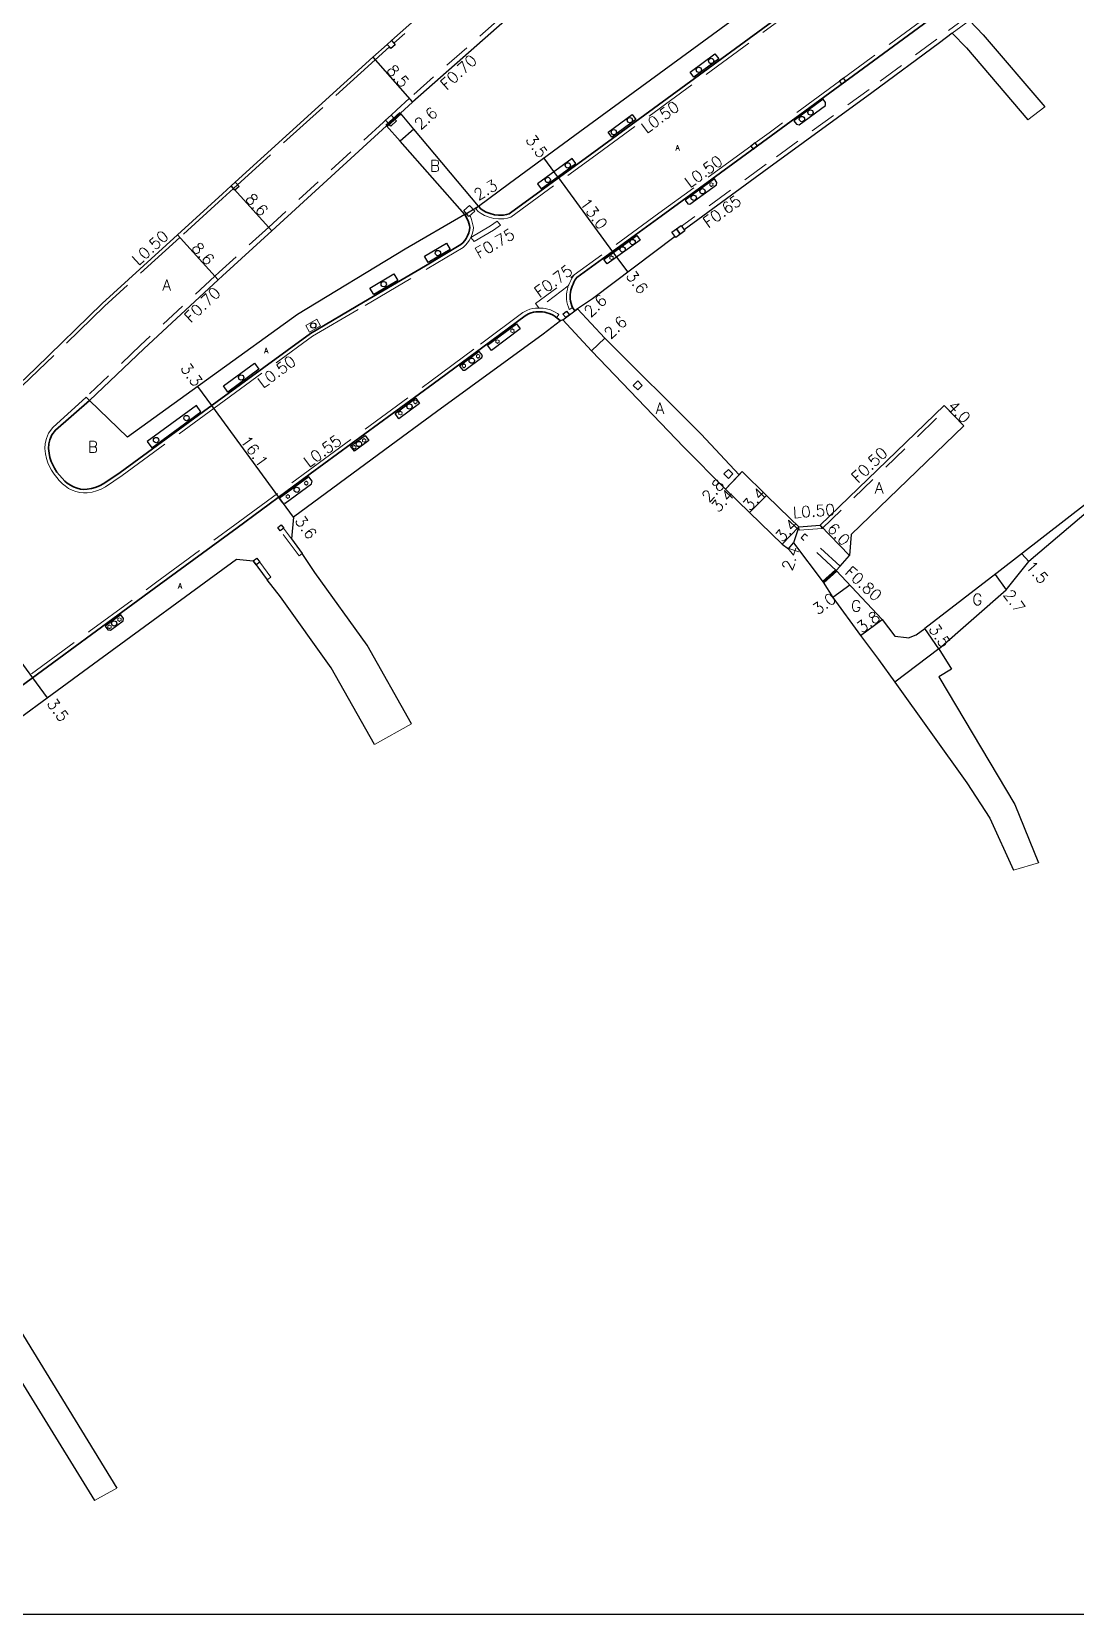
# Model space of a CAD drawing. Header units: metres. Extents: x -9600 to -8800, y -112200 to -111600.
# Drawn here: x -9109.8 to -8962, y -112200 to -111975.7 of the extents above; entities that cross this region are included whole.
import ezdxf

# ---------------------------------------------------------------- set-up
doc = ezdxf.new("R2010")
doc.units = ezdxf.units.M
doc.header["$LTSCALE"] = 2.5
doc.linetypes.add('22320', pattern=[2.5, 1.5, -1])
doc.linetypes.add('22330', pattern=[4, 3, -1])
doc.layers.get('0').update_dxf_attribs({"color": 150, "lineweight": 50})
for name, color, linetype, lineweight in [('2101000', 177, 'Continuous', 30), ('2101001', 1, 'Continuous', 30), ('2102000', 191, 'Continuous', 30), ('2102001', 191, 'Continuous', 9), ('2213000', 6, 'Continuous', 9), ('2232000', 4, '22320', 9), ('2233000', 62, '22330', 9), ('2236000', 3, 'Continuous', 15), ('2239000', 3, 'Continuous', 15), ('9107000', 111, 'Continuous', 35), ('9201100', 215, 'Continuous', 30), ('9202200', 155, 'Continuous', 60), ('9203500', 155, 'Continuous', 30)]:
    doc.layers.add(name, color=color, linetype=linetype, lineweight=lineweight)
for name, color, linetype in [('2235000', 7, 'Continuous'), ('2236100', 96, 'Continuous'), ('2238000', 11, 'Continuous'), ('9201500', 222, 'Continuous'), ('9202100', 82, 'Continuous'), ('999', 7, 'Continuous')]:
    doc.layers.add(name, color=color, linetype=linetype)
doc.styles.add('Dm_Anotation', font='txt.shx', dxfattribs={"bigfont": 'pscdm.shx'})

# ---------------------------------------------------------------- blocks, each defined once
blk = doc.blocks.new('223800')
at = {"color": 0, "linetype": 'Continuous'}
blk.add_circle((0, 0), 0.75, dxfattribs=at)
blk = doc.blocks.new('223900')
blk.add_lwpolyline([(-0.22, -0.37), (-0.44, -0.3), (-0.47, -0.27), (-0.48, -0.24), (-0.44, 0.01), (-0.48, 0.23), (-0.47, 0.27), (-0.45, 0.29), (-0.21, 0.38), (-0.04, 0.53), (0, 0.54), (0.03, 0.53), (0.22, 0.37), (0.44, 0.3), (0.47, 0.27), (0.48, 0.24), (0.44, -0.01), (0.48, -0.23), (0.47, -0.27), (0.45, -0.29), (0.21, -0.38), (0.04, -0.53), (0, -0.54), (-0.03, -0.53)], close=True)

msp = doc.modelspace()

# ---------------------------------------------------------------- linework, layer by layer
at = {"layer": '2101000'}
for points in [[(-8939.49, -111876.37), (-8939.57, -111876.46), (-8948.95, -111886.15), (-8958.77, -111895.44), (-8966.37, -111902.62), (-8988.76, -111924.06), (-9007.57, -111942.18), (-9013.16, -111947.13), (-9033.68, -111966.1), (-9055.86, -111985.7), (-9057.6, -111987.29)], [(-9046.51, -112000.47), (-9042.16, -111997.19), (-9032.16, -111989.85), (-8993.37, -111961.43), (-8927.34, -111912.89), (-8913.97, -111903.23)], [(-9049.82, -111968.94), (-9058.86, -111976.99), (-9059.46, -111977.52), (-9061.51, -111979.35), (-9080.98, -111997.04), (-9081.57, -111997.58), (-9082.79, -111998.7)], [(-8979.43, -111975.94), (-8981.23, -111977.28), (-8990.83, -111984.41), (-9005.41, -111995.03), (-9017.4, -112003.8), (-9017.3, -112003.93), (-9018.6, -112004.88), (-9018.7, -112004.75), (-9030.4, -112013.58), (-9032.49, -112015.02)], [(-9046.51, -112000.47), (-9055.67, -111989.53), (-9057.6, -111987.29)], [(-9059.54, -111989.06), (-9075.78, -112003.94), (-9082.79, -112010.33)], [(-9048.48, -112001.65), (-9057.63, -111991.23), (-9059.54, -111989.06)], [(-9082.79, -111998.7), (-9089.18, -112004.52), (-9099.85, -112014.25)], [(-9048.48, -112001.65), (-9056.9, -112006.56), (-9072.19, -112015.8), (-9096.22, -112033.2)], [(-9082.79, -112010.33), (-9083.39, -112010.88), (-9093.92, -112020.65)], [(-9099.85, -112014.25), (-9109.23, -112023.39), (-9113.77, -112027.74)], [(-9032.49, -112015.02), (-9028.63, -112019.16), (-9015.02, -112032.76), (-9009.61, -112038.5), (-9009.2, -112038.06), (-9005.76, -112041.45), (-9002.37, -112044.71), (-9001.15, -112045.88)], [(-9034.59, -112016.56), (-9034.92, -112016.68), (-9037.39, -112018.59), (-9052.46, -112029.61), (-9059.8, -112034.97), (-9072.72, -112044.54), (-9073.02, -112047.61), (-9071.5, -112049.67)], [(-9034.59, -112016.56), (-9030.53, -112020.93), (-9017.45, -112034.62), (-9011.54, -112040.53), (-9008.13, -112043.88), (-9003.51, -112048.33), (-9002.62, -112049.01), (-9001.91, -112048.15), (-8997.71, -112053.72), (-8996.33, -112055.92), (-8992.41, -112061.29), (-8989.9, -112064.7), (-8987.55, -112067.88)], [(-9093.92, -112020.65), (-9101.61, -112028)], [(-9096.22, -112033.2), (-9101.61, -112028)], [(-8998.16, -112045.65), (-8980.57, -112028.69)], [(-8993.77, -112046.98), (-8977.79, -112031.57)], [(-8957.26, -112040.13), (-8972.65, -112052.07), (-8983.3, -112060.29)], [(-9001.15, -112045.88), (-8998.16, -112045.65)], [(-8993.77, -112046.98), (-8993.99, -112049.97)], [(-9147.36, -112099.17), (-9146.84, -112098.88), (-9133.65, -112089.17), (-9117.98, -112077.7), (-9101.06, -112065.32), (-9080.79, -112050.48), (-9078.44, -112050.72), (-9076.47, -112053.41)], [(-8995.86, -112052.06), (-8995.32, -112051.46), (-8993.99, -112049.97)], [(-8995.86, -112052.06), (-8989.36, -112059.03), (-8987.55, -112061.38), (-8985.92, -112061.57), (-8985.62, -112061.6), (-8984.53, -112061.18), (-8983.3, -112060.29)]]:
    msp.add_lwpolyline(points, dxfattribs=at)
at = {"layer": '2101000', "flags": 128}
for points in [[(-8956.73, -112040.73), (-8968.6, -112050.82)], [(-8981.33, -112063.18), (-8971.79, -112054.81), (-8968.6, -112050.82)]]:
    msp.add_lwpolyline(points, dxfattribs=at)
at = {"layer": '2101001'}
for points in [[(-8980.57, -112028.69), (-8980.19, -112029.09), (-8977.79, -112031.57)], [(-8981.33, -112063.18), (-8987.55, -112067.88)]]:
    msp.add_lwpolyline(points, dxfattribs=at)
at = {"layer": '2102000'}
for points in [[(-8977, -111974.15), (-8975.07, -111976.16), (-8966.34, -111986.37)], [(-8979.43, -111975.94), (-8977.44, -111978.01), (-8968.71, -111988.22)], [(-9056.02, -112073.79), (-9062.32, -112062.66), (-9069.69, -112052.35), (-9071.5, -112049.67)], [(-9061.25, -112076.74), (-9067.38, -112065.89), (-9074.59, -112055.81), (-9076.47, -112053.41)], [(-8981.33, -112063.18), (-8979.55, -112066.08), (-8981.32, -112067.14), (-8970.56, -112085.26), (-8967.22, -112093.5)], [(-8987.55, -112067.88), (-8977.39, -112082.17), (-8974.13, -112087.16), (-8970.74, -112094.52)], [(-9126.93, -112134.55), (-9097.74, -112182.12)], [(-9126.2, -112142.82), (-9100.93, -112183.87)]]:
    msp.add_lwpolyline(points, dxfattribs=at)
at = {"layer": '2102001'}
for points in [[(-8966.34, -111986.37), (-8968.71, -111988.22)], [(-9056.02, -112073.79), (-9061.25, -112076.74)], [(-8970.74, -112094.52), (-8967.22, -112093.5)], [(-9100.93, -112183.87), (-9097.74, -112182.12)]]:
    msp.add_lwpolyline(points, dxfattribs=at)
at = {"layer": '2213000'}
for points in [[(-9046.51, -112000.47), (-9046.2, -112000.82), (-9045.87, -112001.06), (-9045.45, -112001.31), (-9044.87, -112001.51), (-9044.27, -112001.67), (-9043.68, -112001.74), (-9042.98, -112001.72), (-9042.56, -112001.65), (-9042.21, -112001.52), (-9042.01, -112001.38), (-9030.74, -111993.17), (-8991.5, -111964.4)], [(-8975.51, -111968.76), (-8990.59, -111979.84), (-9005.06, -111990.48), (-9020.66, -112001.88), (-9032.59, -112010.56), (-9032.87, -112010.94), (-9033.01, -112011.2), (-9033.14, -112011.48), (-9033.27, -112011.77), (-9033.36, -112012.06), (-9033.44, -112012.35), (-9033.5, -112012.69), (-9033.53, -112012.97), (-9033.54, -112013.25), (-9033.53, -112013.58), (-9033.49, -112013.93), (-9033.42, -112014.24), (-9033.31, -112014.56), (-9033.2, -112014.8), (-9032.89, -112015.28), (-9032.49, -112015.02)], [(-9101.61, -112028), (-9106.46, -112032.19), (-9106.97, -112032.86), (-9107.25, -112033.54), (-9107.39, -112034.14), (-9107.42, -112034.78), (-9107.33, -112035.45), (-9107.22, -112036.06), (-9107.04, -112036.62), (-9106.78, -112037.2), (-9106.57, -112037.59), (-9106.23, -112038.12), (-9105.87, -112038.59), (-9105.52, -112039), (-9105.11, -112039.43), (-9104.79, -112039.69), (-9104.32, -112040), (-9103.88, -112040.23), (-9103.39, -112040.41), (-9102.92, -112040.53), (-9102.47, -112040.58), (-9101.97, -112040.56), (-9101.33, -112040.48), (-9100.81, -112040.33), (-9100.2, -112040.07), (-9099.6, -112039.76), (-9097.29, -112038.2), (-9083.55, -112028.15), (-9070.33, -112018.47), (-9062.81, -112014.07), (-9054.06, -112008.91), (-9049.02, -112005.9), (-9048.74, -112005.63), (-9048.49, -112005.33), (-9048.3, -112005.05), (-9048.07, -112004.64), (-9047.91, -112004.24), (-9047.81, -112003.82), (-9047.78, -112003.49), (-9047.82, -112003.18), (-9048, -112002.51), (-9048.48, -112001.65)], [(-9034.92, -112016.68), (-9035.67, -112016.1), (-9035.94, -112015.91), (-9036.16, -112015.8), (-9036.51, -112015.64), (-9036.85, -112015.55), (-9037.16, -112015.49), (-9037.46, -112015.44), (-9037.77, -112015.42), (-9038.09, -112015.42), (-9038.43, -112015.43), (-9038.75, -112015.47), (-9039.09, -112015.57), (-9039.47, -112015.72), (-9039.94, -112015.98), (-9045.93, -112020.43), (-9052.93, -112025.61), (-9070.35, -112038.39), (-9080.73, -112046.02), (-9091.76, -112054.12), (-9101.33, -112061.15), (-9117.58, -112073.07)]]:
    msp.add_lwpolyline(points, dxfattribs=at)
at = {"layer": '2232000'}
for points in [[(-8939.49, -111876.37), (-8939.99, -111875.89), (-8940.07, -111875.97), (-8949.44, -111885.65), (-8959.25, -111894.93), (-8966.85, -111902.11), (-8989.24, -111923.55), (-9008.05, -111941.67), (-9013.63, -111946.62), (-9034.15, -111965.58), (-9056.33, -111985.18), (-9058.08, -111986.78)], [(-8919.57, -111929.4), (-8918.67, -111930.63), (-8950.24, -111953.7), (-8966.9, -111965.9), (-8981.62, -111976.76), (-8991.21, -111983.9), (-9005.79, -111994.51), (-9017.78, -112003.28)], [(-8979.43, -111975.94), (-8977, -111974.15)], [(-9060.01, -111988.55), (-9076.25, -112003.42), (-9083.26, -112009.81)], [(-9059.71, -111988.28), (-9060.01, -111988.55)], [(-9058.08, -111986.78), (-9058.9, -111987.54)], [(-9058.43, -111988.05), (-9057.6, -111987.29)], [(-9059.54, -111989.06), (-9059.24, -111988.79)], [(-9083.26, -112009.81), (-9083.86, -112010.36), (-9094.4, -112020.15)], [(-9094.4, -112020.15), (-9102.09, -112027.5)], [(-9102.09, -112027.5), (-9101.95, -112027.64), (-9101.61, -112028)], [(-8997.86, -112046.13), (-8980.19, -112029.09)], [(-9071.95, -112050), (-9074.59, -112046.44)], [(-9074.14, -112046.1), (-9073.02, -112047.61)], [(-9000.31, -112046.87), (-9000.85, -112047.45)], [(-8995.32, -112051.46), (-9000.31, -112046.87)], [(-8998.16, -112045.65), (-8997.86, -112046.13)], [(-8995.86, -112052.06), (-9000.85, -112047.45)], [(-9075.94, -112053.01), (-9077.5, -112050.88)], [(-9071.5, -112049.67), (-9071.95, -112050)], [(-9075.94, -112053.01), (-9076.47, -112053.41)]]:
    msp.add_lwpolyline(points, dxfattribs=at)
for points in [[(-9047.13, -112005.46), (-9044.41, -112003.86), (-9043.44, -112003.16), (-9043.88, -112002.56), (-9044.81, -112003.24), (-9047.6, -112004.87)], [(-9032.96, -112010.18), (-9033.31, -112010.66), (-9033.47, -112010.96), (-9033.62, -112011.26), (-9033.76, -112011.59), (-9033.81, -112011.76), (-9038.01, -112014.85), (-9038.48, -112014.24)]]:
    msp.add_lwpolyline(points, close=True, dxfattribs=at)
at = {"layer": '2233000'}
for points in [[(-9046.51, -112000.47), (-9046.91, -112000.81), (-9046.56, -112001.2), (-9046.16, -112001.5), (-9045.67, -112001.78), (-9045.03, -112002.01), (-9044.37, -112002.19), (-9043.7, -112002.26), (-9042.93, -112002.24), (-9042.43, -112002.16), (-9041.96, -112001.99), (-9030.44, -111993.59), (-8991.19, -111964.82)], [(-9049.49, -111969.32), (-9058.53, -111977.36)], [(-8982.33, -111973.11), (-8990.9, -111979.42), (-8994.83, -111982.3)], [(-9059.13, -111977.89), (-9061.18, -111979.72), (-9081.23, -111997.95), (-9082.79, -111999.37)], [(-8995.41, -111982.73), (-9005.37, -111990.05), (-9007.35, -111991.49)], [(-9007.95, -111991.93), (-9020.97, -112001.46), (-9032.96, -112010.18)], [(-9082.79, -111999.37), (-9088.85, -112004.89), (-9099.51, -112014.61)], [(-9102.09, -112027.5), (-9106.82, -112031.83), (-9107.42, -112032.6), (-9107.73, -112033.38), (-9107.9, -112034.06), (-9107.93, -112034.8), (-9107.84, -112035.53), (-9107.72, -112036.19), (-9107.52, -112036.8), (-9107.24, -112037.42), (-9107.01, -112037.86), (-9106.64, -112038.41), (-9106.27, -112038.91), (-9105.9, -112039.34), (-9105.46, -112039.8), (-9105.09, -112040.1), (-9104.58, -112040.44), (-9104.09, -112040.7), (-9103.54, -112040.9), (-9103.01, -112041.04), (-9102.49, -112041.09), (-9101.94, -112041.07), (-9101.23, -112040.98), (-9100.64, -112040.81), (-9099.98, -112040.53), (-9099.34, -112040.2), (-9097, -112038.62), (-9083.25, -112028.56), (-9070.05, -112018.89), (-9062.56, -112014.51), (-9053.8, -112009.34), (-9048.71, -112006.31), (-9048.36, -112005.98), (-9048.08, -112005.64), (-9047.86, -112005.31), (-9047.61, -112004.87), (-9047.42, -112004.4), (-9047.3, -112003.9), (-9047.26, -112003.48), (-9047.32, -112003.08), (-9047.51, -112002.36), (-9047.73, -112001.76)], [(-9033.81, -112011.76), (-9033.86, -112011.91), (-9033.95, -112012.23), (-9034.02, -112012.61), (-9034.05, -112012.94), (-9034.06, -112013.25), (-9034.05, -112013.62), (-9034, -112014.01), (-9033.93, -112014.38), (-9033.8, -112014.75), (-9033.67, -112015.04), (-9033.65, -112015.07), (-9033.2, -112014.8)], [(-9117.89, -112072.64), (-9101.65, -112060.72), (-9092.07, -112053.69), (-9081.05, -112045.59), (-9070.66, -112037.96), (-9053.24, -112025.18), (-9046.24, -112020), (-9040.23, -112015.53), (-9039.7, -112015.24), (-9039.26, -112015.06), (-9038.86, -112014.95), (-9038.48, -112014.89), (-9038.1, -112014.88), (-9037.75, -112014.88), (-9037.39, -112014.91), (-9037.07, -112014.97), (-9036.73, -112015.03), (-9036.33, -112015.13), (-9035.94, -112015.31), (-9035.66, -112015.45), (-9035.36, -112015.67), (-9035.16, -112015.81), (-9035.47, -112016.25)], [(-9099.51, -112014.61), (-9108.88, -112023.75), (-9113.43, -112028.1)], [(-9001.15, -112045.88), (-9001.11, -112046.38)], [(-9001.11, -112046.38), (-8997.86, -112046.13)]]:
    msp.add_lwpolyline(points, dxfattribs=at)
at = {"layer": '2235000'}
for points in [[(-9059.46, -111977.52), (-9058.86, -111976.99), (-9058.53, -111977.36), (-9058.33, -111977.59), (-9058.93, -111978.12), (-9059.13, -111977.89)], [(-8994.51, -111982.72), (-8994.83, -111982.3), (-8995.41, -111982.73), (-8995.1, -111983.15)], [(-9058.97, -111989.09), (-9059.24, -111988.79), (-9059.71, -111988.28), (-9058.9, -111987.54), (-9058.43, -111988.05), (-9058.16, -111988.35)], [(-9007.04, -111991.92), (-9007.35, -111991.49), (-9007.95, -111991.93), (-9007.64, -111992.36)], [(-9081.03, -111998.17), (-9081.57, -111997.58), (-9080.98, -111997.04), (-9080.44, -111997.64)], [(-9047.89, -112001.89), (-9048.61, -112001.07), (-9047.79, -112000.34), (-9047.06, -112001.17)], [(-9017.95, -112004.4), (-9018.6, -112004.88), (-9019.13, -112004.15), (-9018.48, -112003.68)], [(-9017.3, -112003.93), (-9017.95, -112004.4), (-9018.48, -112003.68), (-9017.83, -112003.2)], [(-9034.18, -112016.24), (-9034.57, -112015.76), (-9034.06, -112015.34), (-9033.66, -112015.83)], [(-9023.98, -112026.49), (-9024.62, -112025.86), (-9023.98, -112025.22), (-9023.35, -112025.86)], [(-9011.13, -112039.02), (-9011.77, -112038.39), (-9011.13, -112037.75), (-9010.49, -112038.39)], [(-9074.47, -112045.62), (-9074.12, -112046.09), (-9074.61, -112046.45), (-9074.95, -112045.98)], [(-9077.91, -112050.33), (-9077.5, -112050.88), (-9078.04, -112051.27), (-9078.44, -112050.72)]]:
    msp.add_lwpolyline(points, close=True, dxfattribs=at)
at = {"layer": '2236000'}
msp.add_lwpolyline([(-9070.98, -112017.38), (-9069.43, -112016.47), (-9068.89, -112017.39), (-9070.45, -112018.3)], close=True, dxfattribs=at)
at = {"layer": '2236100'}
for points in [[(-9016.55, -111981.45), (-9013.04, -111978.87), (-9012.51, -111979.59), (-9016.02, -111982.16)], [(-9001.51, -111988.81), (-9001.11, -111988.94), (-8997.39, -111986.2), (-8997.37, -111985.78), (-8997.72, -111985.3), (-9001.86, -111988.34)], [(-9024.23, -111988.18), (-9027.66, -111990.69), (-9028.19, -111989.98), (-9024.75, -111987.46)], [(-9033.27, -111993.7), (-9038.18, -111997.27), (-9037.66, -111997.99), (-9032.75, -111994.42)], [(-9013.13, -111996.59), (-9017.27, -111999.62), (-9016.9, -112000.12), (-9016.59, -112000.17), (-9012.81, -111997.41), (-9012.76, -111997.1)], [(-9050.53, -112006.59), (-9053.66, -112008.43), (-9054.2, -112007.51), (-9051.08, -112005.67)], [(-9024.12, -112004.61), (-9023.63, -112005.25), (-9028.3, -112008.64), (-9028.77, -112008)], [(-9057.96, -112010.97), (-9061.36, -112012.97), (-9061.9, -112012.06), (-9058.5, -112010.05)], [(-9041.14, -112017.12), (-9040.61, -112017.85), (-9044.71, -112020.9), (-9045.24, -112020.16)], [(-9049.2, -112023.1), (-9048.75, -112023.7), (-9048.46, -112023.68), (-9046.07, -112021.91), (-9045.97, -112021.63), (-9046.42, -112021.03)], [(-9077.63, -112023.56), (-9082.03, -112026.79), (-9082.66, -112025.93), (-9078.26, -112022.7)], [(-9092.82, -112034.68), (-9085.86, -112029.58), (-9086.47, -112028.71), (-9093.45, -112033.82)], [(-9055.41, -112027.67), (-9054.87, -112028.41), (-9057.81, -112030.57), (-9058.35, -112029.83)], [(-9062.58, -112032.94), (-9062.05, -112033.67), (-9064.11, -112035.18), (-9064.65, -112034.45)], [(-9074.76, -112041.87), (-9074.3, -112042.48), (-9073.92, -112042.54), (-9070.18, -112039.78), (-9070.11, -112039.4), (-9070.56, -112038.79)], [(-9099.4, -112059.97), (-9099.02, -112060.49), (-9098.64, -112060.54), (-9096.86, -112059.23), (-9096.8, -112058.86), (-9097.18, -112058.34)]]:
    msp.add_lwpolyline(points, close=True, dxfattribs=at)
at = {"layer": '9107000'}
for points in [[(-9046.51, -112000.47), (-9046.2, -112000.82), (-9045.87, -112001.06), (-9045.45, -112001.31), (-9044.87, -112001.51), (-9044.27, -112001.67), (-9043.68, -112001.74), (-9042.98, -112001.72), (-9042.56, -112001.65), (-9042.21, -112001.52), (-9042.01, -112001.38), (-9030.74, -111993.17), (-8991.5, -111964.4)], [(-9032.49, -112015.02), (-9032.89, -112015.28), (-9033.2, -112014.8), (-9033.31, -112014.56), (-9033.42, -112014.24), (-9033.49, -112013.93), (-9033.53, -112013.58), (-9033.54, -112013.25), (-9033.53, -112012.97), (-9033.5, -112012.69), (-9033.44, -112012.35), (-9033.36, -112012.06), (-9033.27, -112011.77), (-9033.14, -112011.48), (-9033.01, -112011.2), (-9032.87, -112010.94), (-9032.59, -112010.56), (-9020.66, -112001.88), (-9005.06, -111990.48), (-8990.59, -111979.84), (-8975.51, -111968.76)], [(-9101.61, -112028), (-9106.46, -112032.19), (-9106.97, -112032.86), (-9107.25, -112033.54), (-9107.39, -112034.14), (-9107.42, -112034.78), (-9107.33, -112035.45), (-9107.22, -112036.06), (-9107.04, -112036.62), (-9106.78, -112037.2), (-9106.57, -112037.59), (-9106.23, -112038.12), (-9105.87, -112038.59), (-9105.52, -112039), (-9105.11, -112039.43), (-9104.79, -112039.69), (-9104.32, -112040), (-9103.88, -112040.23), (-9103.39, -112040.41), (-9102.92, -112040.53), (-9102.47, -112040.58), (-9101.97, -112040.56), (-9101.33, -112040.48), (-9100.81, -112040.33), (-9100.2, -112040.07), (-9099.6, -112039.76), (-9097.29, -112038.2), (-9083.55, -112028.15), (-9070.33, -112018.47), (-9062.81, -112014.07), (-9054.06, -112008.91), (-9049.02, -112005.9), (-9048.74, -112005.63), (-9048.49, -112005.33), (-9048.3, -112005.05), (-9048.07, -112004.64), (-9047.91, -112004.24), (-9047.81, -112003.82), (-9047.78, -112003.49), (-9047.82, -112003.18), (-9048, -112002.51), (-9048.48, -112001.65)], [(-9034.92, -112016.68), (-9035.67, -112016.1), (-9035.94, -112015.91), (-9036.16, -112015.8), (-9036.51, -112015.64), (-9036.85, -112015.55), (-9037.16, -112015.49), (-9037.46, -112015.44), (-9037.77, -112015.42), (-9038.09, -112015.42), (-9038.43, -112015.43), (-9038.75, -112015.47), (-9039.09, -112015.57), (-9039.47, -112015.72), (-9039.94, -112015.98), (-9045.93, -112020.43), (-9052.93, -112025.61), (-9070.35, -112038.39), (-9080.73, -112046.02), (-9091.76, -112054.12), (-9101.33, -112061.15), (-9117.58, -112073.07)]]:
    msp.add_lwpolyline(points, dxfattribs=at)
at = {"layer": '9201100'}
for points in [[(-9061.51, -111979.35), (-9055.86, -111985.7)], [(-9055.67, -111989.53), (-9057.63, -111991.23)], [(-9081.57, -111997.58), (-9075.78, -112003.94)], [(-9048.48, -112001.65), (-9046.51, -112000.47)], [(-9083.39, -112010.88), (-9089.18, -112004.52)], [(-9034.59, -112016.56), (-9032.49, -112015.02)], [(-9030.53, -112020.93), (-9028.63, -112019.16)], [(-8980.57, -112028.69), (-8977.79, -112031.57)], [(-9009.2, -112038.06), (-9011.54, -112040.53)], [(-9011.54, -112040.53), (-9009.61, -112038.5)], [(-9008.13, -112043.88), (-9005.76, -112041.45)], [(-9127.36, -112043.14), (-9109.69, -112067.28)], [(-9001.15, -112045.88), (-9003.51, -112048.33)], [(-9001.15, -112045.88), (-9001.91, -112048.15)], [(-8998.16, -112045.65), (-8993.99, -112049.97)], [(-8993.92, -112054.14), (-8996.33, -112055.92)], [(-8992.41, -112061.29), (-8989.36, -112059.03)], [(-8981.33, -112063.18), (-8983.3, -112060.29)], [(-9109.69, -112067.28), (-9107.62, -112070.12)]]:
    msp.add_lwpolyline(points, dxfattribs=at)
at = {"layer": '9201100', "flags": 128}
for points in [[(-9035.2, -111996.41), (-9037.26, -111993.6)], [(-9035.2, -111996.41), (-9027.56, -112006.9)], [(-9027.56, -112006.9), (-9025.38, -112009.79)], [(-9084.31, -112028.71), (-9086.27, -112026)], [(-9074.82, -112041.68), (-9084.31, -112028.71)], [(-9072.72, -112044.54), (-9074.82, -112041.68)], [(-8969.6, -112049.7), (-8968.6, -112050.82)], [(-8973.38, -112052.63), (-8971.79, -112054.81)]]:
    msp.add_lwpolyline(points, dxfattribs=at)
at = {"layer": '9202200'}
for points in [[(-9057.6, -111987.29), (-9059.54, -111989.06)], [(-8997.71, -112053.72), (-8995.86, -112052.06)]]:
    msp.add_lwpolyline(points, dxfattribs=at)
at = {"layer": '999'}
msp.add_lwpolyline([(-9600, -111600), (-8800, -111600), (-8800, -112200), (-9600, -112200)], close=True, dxfattribs=at)

# ---------------------------------------------------------------- block references
at = {"layer": '2238000', "xscale": 0.5, "yscale": 0.5, "zscale": 0.5}
for p in [(-9013.58, -111979.87, 12.17), (-9015.33, -111981.13, 12.21), (-9025.1, -111988.26, 12.21), (-9000.73, -111988.1, 12.12), (-8999.51, -111987.17, 12.1), (-9027.36, -111989.96, 12.22), (-9033.88, -111994.67, 12.24), (-9036.72, -111996.73, 12.26), (-9016.05, -111999.26, 12.26), (-9014.81, -111998.34, 12.21), (-9026.12, -112006.57, 12.29), (-9024.71, -112005.53, 12.28), (-9052.28, -112007.09, 12.37), (-9059.96, -112011.5, 12.39), (-9069.93, -112017.36, 12.48), (-9047.49, -112022.34, 12.44), (-9080.15, -112024.73, 12.49), (-9056.3, -112028.84, 12.49), (-9087.89, -112030.47, 12.53), (-9092.2, -112033.59, 12.55), (-9063.46, -112034.15, 12.54), (-9072.27, -112040.64, 12.59), (-9098.13, -112059.58, 12.75)]:
    msp.add_blockref('223800', p, dxfattribs=at)
at = {"layer": '2239000', "xscale": 0.5, "yscale": 0.5, "zscale": 0.5}
for p in [(-9013.55, -111997.39, 12.24), (-9027.7, -112007.75, 12.29), (-9041.73, -112018.1, 12.41), (-9043.84, -112019.64, 12.41), (-9046.59, -112021.71, 12.44), (-9048.59, -112023.07, 12.44), (-9055.47, -112028.19, 12.48), (-9057.6, -112029.77, 12.5), (-9062.72, -112033.64, 12.55), (-9064.12, -112034.62, 12.55), (-9070.92, -112039.7, 12.61), (-9073.53, -112041.59, 12.66), (-9098.8, -112060.07, 12.73), (-9097.37, -112059.04, 12.74)]:
    msp.add_blockref('223900', p, dxfattribs=at)

# ---------------------------------------------------------------- texts
at = {"layer": '9201500', "style": 'Dm_Anotation'}
for s, rotation, p in [('8.5', 311.6679, (-9059.68, -111981.26)), ('2.6', 41.0186, (-9054.75, -111989.71)), ('3.5', 306.2925, (-9039.95, -111991.04)), ('2.3', 30.8892, (-9046.59, -111999.7)), ('8.6', 312.3518, (-9079.68, -111999.51)), ('13.0', 306.0397, (-9032.25, -112000.04)), ('8.6', 312.3527, (-9087.29, -112006.45)), ('3.6', 307.064, (-9025.74, -112010.34)), ('2.6', 43.0461, (-9030.68, -112016.31)), ('2.6', 43.0461, (-9027.84, -112019.37)), ('3.3', 305.8975, (-9088.83, -112023.41)), ('4.0', 313.9465, (-8980.22, -112028.91)), ('16.1', 306.1823, (-9080.34, -112033.72)), ('2.8', 46.5166, (-9013.92, -112042.53)), ('3.4', 46.5166, (-9012.57, -112043.98)), ('3.4', 45.7779, (-9008.13, -112043.74)), ('3.6', 306.3258, (-9072.63, -112045.06)), ('3.4', 46.1175, (-9003.51, -112048.19)), ('6.0', 313.9615, (-8997.28, -112046.26)), ('2.4', 71.5568, (-9002.12, -112052.22)), ('1.5', 311.545, (-8969.16, -112051.57)), ('3.0', 36.5789, (-8998.47, -112058.45)), ('2.7', 305.9699, (-8972.28, -112055.5)), ('3.8', 36.6248, (-8992.23, -112061.03)), ('3.5', 304.3148, (-8982.85, -112060.36)), ('3.5', 306.1987, (-9107.76, -112070.93))]:
    msp.add_text(s, height=1.6, rotation=rotation, dxfattribs=at).set_placement(p)
at = {"layer": '9202100', "style": 'Dm_Anotation'}
for s, height, p in [('A', 0.75, (-9018.62, -111992.54, 12.19)), ('B', 1.6, (-9053.41, -111995.54)), ('A', 1.6, (-9091.31, -112012.42)), ('A', 0.75, (-9076.88, -112021.28, 12.52)), ('A', 1.6, (-9021.46, -112029.89)), ('B', 1.6, (-9101.86, -112035.37)), ('A', 1.6, (-8990.4, -112041.15)), ('A', 0.75, (-9089.08, -112054.62, 12.71)), ('G', 1.6, (-8976.6, -112056.97)), ('G', 1.6, (-8993.77, -112057.91))]:
    msp.add_text(s, height=height, dxfattribs=at).set_placement(p)
at = {"layer": '9203500', "style": 'Dm_Anotation'}
for s, rotation, p in [('F0.70', 42.483, (-9051.05, -111984.08)), ('L0.50', 36.2451, (-9022.74, -111990.24)), ('L0.50', 36.175, (-9016.59, -111997.94)), ('F0.65', 36.1636, (-9014, -112003.61)), ('L0.50', 42.3573, (-9094.69, -112008.93)), ('F0.75', 30.4403, (-9046.42, -112007.94)), ('F0.75', 36.3749, (-9037.87, -112013.49)), ('F0.70', 43.7014, (-9087.28, -112017.08)), ('L0.50', 36.2314, (-9077.04, -112026.31)), ('L0.55', 36.3258, (-9070.55, -112037.56)), ('F0.50', 43.961, (-8992.79, -112039.79)), ('L0.50', 4.2474, (-9001.95, -112044.67)), ('F0.80', 317.3189, (-8994.78, -112052.48))]:
    msp.add_text(s, height=1.6, rotation=rotation, dxfattribs=at).set_placement(p)

doc.saveas('drawing.dxf')
